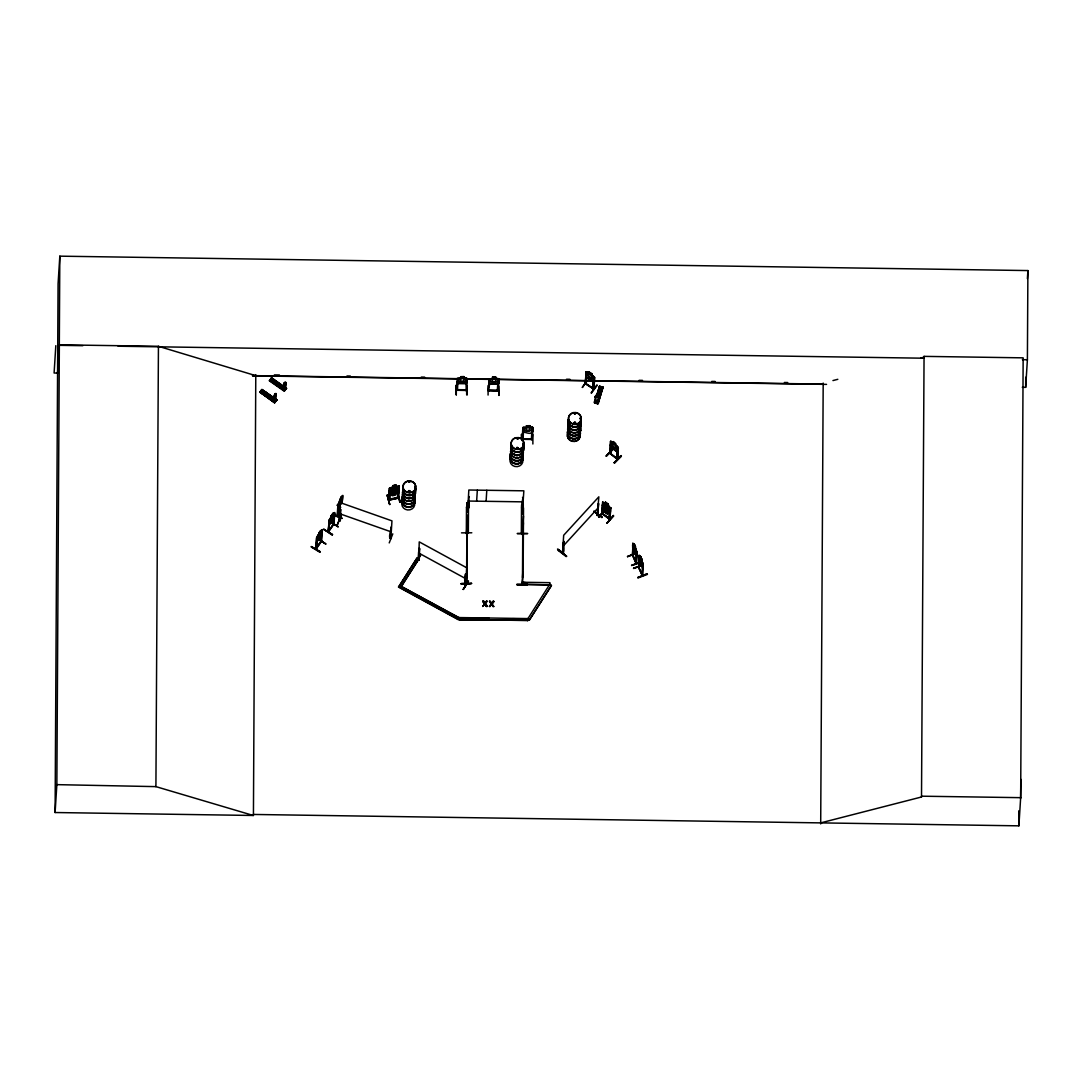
<?xml version="1.0" encoding="UTF-8"?>
<svg xmlns="http://www.w3.org/2000/svg" width="1082" height="1082" viewBox="0 0 1082 1082"><rect width="100%" height="100%" fill="white"/><g stroke="black" fill="none" stroke-linecap="round" stroke-linejoin="round"><path stroke-width="1.5" d="M255.785 374.629L253.431 815.476L55.101 812.528L58.076 283.768L59.821 256.163L1027.9 270.568L1027.4 359.751L1025.655 387.342L1022.287 387.302M59.821 256.163L59.307 345.334L82.827 345.685M55.101 812.528L56.859 784.639L59.348 344.82L158.432 346.294L155.916 786.628L253.283 815.476L253.296 814.448L1018.892 825.837L1020.664 797.664L1023.153 357.844L924.055 356.37L924.001 357.168L920.755 358.007M456.212 394.768L456.32 385.138L456.266 394.592M456.279 394.822L456.32 385.138M456.983 382.149L458.038 383.474L465.896 383.528M457.104 378.889L458.038 378.903M457.307 390.318L456.333 389.534L457.456 390.277L458.038 379.241M458.944 619.743L527.745 620.419L458.944 619.743L458.984 617.565L399.569 585.511M460.634 378.064L457.334 378.524M460.716 376.712L464.097 376.658L460.716 376.712L460.743 378.118L459.025 378.538L458.863 381.08L460.486 382.189L463.651 382.244L465.409 381.175L465.571 378.646L463.908 378.159L463.989 376.698M464.016 378.01L464.097 376.658M465.503 390.453C467.6 390.277 465.517 387.721 466.274 379.025M466.748 385.49L467.167 394.984L466.653 385.53M466.68 385.3L466.667 394.754M468.33 532.709L468.492 507.147L466.491 507.12L466.328 532.682L468.344 532.358L466.342 532.33L466.856 533.669M467.208 379.052L466.274 379.363M466.41 390.507L467.37 378.646L466.153 378.091M466.64 571.675L466.897 526.298M488.131 385.611L488.077 395.065M488.793 382.622L489.754 383.988L497.706 384.11L498.951 382.771L499.181 379.025L497.977 378.565M488.915 379.363L489.848 379.714C490.471 384.543 487.103 391.603 489.199 390.818M489.159 390.751L488.28 389.966M495.718 378.538L498.018 378.619L489.023 378.876L488.334 390.832M489.754 383.988L488.915 382.514M492.445 378.443L490.836 379.011L490.673 381.554L492.296 382.663L495.461 382.717L497.22 381.648L497.382 379.119L495.718 378.632C497.882 374.94 487.171 378.173 495.908 377.239L495.827 378.484M498.369 390.954L488.144 390.359L489.28 390.345M498.464 386.003L498.978 395.457L498.477 385.774M498.951 382.771L497.625 384.056M499.018 379.525L498.085 379.836L497.287 390.873M499.181 379.119L497.963 378.673M521.456 439.143L521.524 434.382M521.348 533.494L523.35 533.521L521.348 533.494L521.51 507.945L523.512 507.972L523.188 566.508L522.024 584.158M521.957 440.509L521.483 434.409M523.201 438.602L522.268 439.008M532.371 438.737L531.221 439.495L532.128 439.562L533.088 427.701L531.925 427.106L533.088 427.593L532.858 431.353L531.614 432.678C529.693 435.14 520.063 429.933 523.756 432.516M523.174 439.333L522.985 438.494M522.39 584.442L522.43 582.265L549.94 582.671L549.913 584.862L522.39 584.442L523.12 572.364M522.498 577.545L522.782 527.123M523.052 427.579L531.925 427.201M526.434 425.767L529.828 425.713L526.434 425.767L526.461 427.174L524.743 427.593L524.581 430.136L526.204 431.245L529.368 431.285L531.127 430.23L531.289 427.688L529.625 427.214L529.707 425.753M527.732 620.77L527.759 618.579L458.984 617.565L457.943 619.486L398.555 587.093L416.949 558.136L418.653 559.421L401.3 586.458L418.68 559.083M529.734 427.065L529.828 425.713M531.438 438.67L531.411 439.549L531.992 428.418L532.926 428.093M532.871 444.012L532.926 434.558M532.858 431.353L531.546 432.638M820.697 823.916L823.186 383.069M820.697 822.888L921.512 796.988L924.055 356.37M1018.973 810.675L1018.892 825.837L1019.082 811.486M1025.655 387.342L1025.722 377.253M461.216 583.577L471.536 583.36M471.522 583.577C451.045 582.995 464.868 585.633 471.536 583.333M517.088 584.821L527.407 584.889L517.088 584.835L517.101 584.077L527.421 584.172M1020.61 798.462L1020.867 779.338M419.802 548.736L418.788 560.097L419.234 541.879L466.748 567.793L465.72 585.592L464.76 584.659M465.923 584.916L464.746 584.78M616.726 458.403L617.714 458.66L617.376 459.444L618.147 447.515M55.818 345.658L54.1 373.02L57.589 373.074M57.576 372.938L59.348 344.82M158.432 346.294L255.771 375.657L252.417 375.616L458.416 378.673M155.916 786.628L56.859 784.639M274.625 402.788L259.842 392.036L261.912 389.534L276.938 399.961L276.221 400.827L261.317 390.413L261.912 389.534M261.357 393.091L263.413 390.683M265.225 395.796L267.281 393.388M266.727 396.851L268.796 394.348M286 388.938L286.554 388.33L284.214 391.184L269.31 380.769L271.541 377.875L286.581 388.303L285.864 389.155L270.96 378.754L271.541 377.875M270.987 381.432L273.056 379.025M274.855 384.137L276.911 381.73M274.436 396.147L274.382 395.065L273.908 397.094M275.044 400.151C274.463 398.988 276.83 402.044 275.369 400.665L276.005 399.907L276.086 400.8M276.086 394.281L275.099 393.78M276.37 385.192L278.439 382.69M275.45 401.571L275.869 400.719M276.64 400.124L275.315 398.487L273.246 400.989M259.991 392.049L274.585 402.842L276.924 399.988L262.047 389.534L261.344 390.399L276.275 400.773L261.492 390.115L276.64 400.326L276.83 399.556M284.052 383.258L283.782 384.976M269.634 380.377L284.525 390.575M284.958 389.804L285.634 388.235L284.958 389.804L285.77 388.33L285.716 389.141M283.579 386.193L283.646 389.398L285.134 387.816C287.136 385.53 284.823 380.309 285.729 382.609M286.27 388.465L284.945 386.829M320.15 551.617C313.888 548.358 303.799 541.866 320.15 551.834M320.583 530.437L320.488 531.789L321.489 531.019L320.326 535.928L317.743 538.525L318.703 534.238L316.431 537.984L315.687 549.115L321.3 540.932L321.016 542.028M317.242 537.456L315.985 549.291L316.877 537.227L316.607 548.425M316.336 547.83L316.039 549.21L321.679 541.122M318.947 532.899L318.852 534.251L318.852 532.844L322.477 529.625L321.827 530.126M321.665 541.527L320.705 542.123L321.165 535.739M321.056 542.231L321.963 530.302L321.76 531.194M321.597 541.663L322.382 529.558M332.485 534.481L332.147 535.144L323.843 529.22M318.649 539.485L325.804 543.976L318.622 539.363M329.266 520.158L327.995 531.979L333.675 523.729M331.078 517.074L329.226 520.226L328.36 532.168L329.199 520.104M328.658 530.707L328.36 532.087L333.932 524.04M328.901 531.519L329.144 520.172M333.946 524.31L333.324 525.189L334.581 513.355L332.647 518.805L330.064 521.402L331.16 515.708M334.067 514.058L332.904 514.721L332.958 513.179L332.877 514.532M333.378 520.185L333.554 524.675M328.076 531.789L333.594 524.215L334.284 513.166M333.919 524.527L334.798 512.503L332.81 514.667M341.723 497.368L341.073 498.329L341.101 496.8L337.895 505.051L337.165 516.182L340.181 509.554M337.611 515.221L338.26 504.266L337.489 516.303L340.505 509.69M338.341 504.226L338.504 508.459L342.21 499.492L338.504 508.459M337.354 524.594L340.898 515.749M330.93 522.241L338.193 526.718L330.957 522.363M339.789 501.426L339.64 503.969L341.046 498.788M390.656 527.272C392.861 525.622 387.153 538.606 390.859 538.687L391.955 520.861L340.411 502.684L339.261 520.51L340.113 509.095L340.871 509.703L340.181 520.821L340.695 513.95M340.898 498.126C337.895 504.861 346.037 485.385 341.844 503.035M341.141 503.685L341.912 496.584L341.466 503.806M333.919 514.87L342.061 518.17L332.593 514.112M387.234 495.191L389.682 504.401M392.847 487.089L389.425 488.28L388.424 499.857L389.425 499.208L389.588 500.006C391.251 497.679 388.587 486.968 390.223 488.915M389.534 488.266L389.101 494.663L392.347 494.42L390.818 494.163L390.981 491.634L392.685 490.187L395.755 489.51L397.324 490.227L397.162 492.77L395.498 493.581L395.552 495.056L392.266 495.786L392.428 494.258M389.52 499.952L389.331 499.154L398.46 497.26M389.628 499.925L397.649 498.275L398.217 487.171L399.028 486.643L398.338 498.126L399.285 486.116L398.947 492.499L395.633 493.703M389.222 542.907L392.793 533.845M392.82 485.71L392.874 487.198L391.197 488.009L391.048 490.538L392.617 491.269L397.392 489.145L397.554 486.616L395.944 486.521L396.107 484.993L392.82 485.71L396.134 485.088M390.724 538.268L390.142 537.524L389.858 538.268M390.94 538.268L390.115 537.605M398.812 492.405L397.229 493.23L399.867 502.359M397.378 493.162L400.286 502.305L397.743 493.081L390.223 494.893M397.865 493.216L397.419 498.234L397.351 497.504M420.195 555.107L415.055 563.222M398.555 587.093L416.949 558.136M418.423 559.353L419.207 559.773L419.518 553.308M465.72 389.574L465.693 390.494L466.545 389.682M467.37 378.551L467.14 382.298L465.815 383.583M461.487 532.858L471.806 532.79M458.984 617.565L457.943 619.486M466.491 507.12L468.465 507.499M467.613 512.313L467.018 502.86M522.863 508.175C520.117 509.568 523.336 506.417 522.633 508.675L523.85 490.822L468.831 490.011L467.816 507.85L467.843 506.931L468.749 507.769L469.047 500.952M463.272 589.311L468.425 581.169L463.312 589.352M466.829 533.967L467.519 521.97M467.816 507.81L468.641 507.769C470.224 505.754 467.857 494.406 469.331 496.719M465.774 585.132L466.504 574.231C463.326 571.594 465.422 588.567 464.935 584.375M465.503 576.828L464.854 584.753M467.235 571.526L466.545 583.523L467.586 515.262L466.477 533.953L466.464 532.628M466.613 582.995L466.207 582.184M476.635 501.169L477.338 490.132M489.05 390.845L489.186 389.939M492.526 377.077L492.553 378.592L489.023 378.971M486.102 501.318L486.792 490.268M482.856 601.159C488.077 607.665 480.435 600.375 483.695 601.173L484.966 603.391L483.695 601.173M484.925 604.189L482.775 606.393L484.925 604.189L486.237 606.434C489.51 607.245 481.774 599.861 487.062 606.447M497.504 390.967L497.531 390.047L498.288 390.927M498.22 390.981L499.072 379.038M486.305 601.443L487.103 601.227L484.966 603.391M486.237 606.434L487.076 606.218M492.946 606.312L493.757 606.556L491.62 604.297L489.47 606.488L491.214 604.013L489.551 601.267L491.661 603.486L490.389 601.281M489.47 606.488L491.228 603.783L489.551 601.267M490.241 606.502L489.483 606.258M491.62 604.297L492.932 606.542M493.798 601.322C488.455 607.584 496.124 600.659 493.013 601.322L491.661 603.486M493.013 601.322L493.784 601.551M522.268 438.535L522.241 439.414L522.822 427.945L523.756 428.283L522.958 439.427M522.714 431.191L522.944 427.458L524.094 427.025M517.385 533.412L527.705 533.561L517.372 533.697M522.498 497.531C524.243 495.191 520.185 506.944 521.916 508.621M522.931 503.644C522.944 533.548 523.756 488.131 522.836 508.581M522.363 533.832L522.376 534.508M522.363 534.792L523.472 516.087M522.768 534.603L523.404 522.795M531.194 439.454L531.221 438.724M522.43 582.265L525.636 582.657M532.276 439.535L532.236 438.697M529.49 619.526L527.759 618.579L529.477 619.878L551.441 585.335L549.71 584.388L527.745 618.931L512.638 618.701M549.71 584.388L551.414 585.687L529.477 619.878M549.913 584.862L522.484 584.334L522.092 583.009M563.533 542.19L562.775 553.308L563.438 552.618C564.966 549.467 562.599 540.635 564.128 541.527M562.586 552.618C563.452 554.376 563.708 550.075 562.505 553.091L563.681 535.265L598.833 496.827L597.332 515.519L597.778 514.505M562.613 552.51L563.857 541.325M558.312 550.495L566.265 556.635C560.949 549.94 549.494 543.719 566.589 556.229M586.782 380.675L582.305 387.37M585.321 383.894L586.079 371.924L585.321 383.894L586.052 384.326L586.66 377.659M586.755 373.195C586.322 369.801 586.025 385.503 586.255 383.975M591.583 375.021L592.963 376.347L592.801 378.889L591.327 379.092L587.364 375.495L587.526 372.965L588.96 373.385L589.014 371.829L588.933 373.195M594.518 377.185L591.638 374.94L591.827 373.588L588.946 371.924M591.746 374.954L591.827 373.588M591.083 392.82L596.818 385.03M594.424 377.145C594.316 400.178 590.637 384.286 594.573 377.686L593.977 388.776L592.841 388.046M593.802 377.199L592.936 388.641C568.334 371.883 611.371 399.961 585.2 383.704M594.911 402.68L595.546 403.059L594.397 402.775L599.563 386.301L600.442 386.639L597.25 397.08M595.857 396.485L595.898 396.364A2.299 0.906 16.7 0 0 595.343 397.689L595.303 397.811A2.299 0.906 16.7 0 1 595.857 396.485L596.114 395.173L598.035 395.674M596.912 402.22C596.994 404.749 594.437 400.908 596.872 402.369M597.778 392.225L601.105 392.996M598.224 390.737L601.551 391.508M597.71 403.41L603.134 387.329L599.563 386.206L596.398 396.796M598.441 398.636A2.299 0.906 16.7 0 0 598.062 397.067L598.17 395.944M598.725 389.074L602.052 389.845M599.063 387.965L602.39 388.736M596.696 396.918L599.563 386.206M593.977 511.313L602.268 517.237L594.018 511.448M598.211 403.748L602.89 387.072L597.778 403.64L597.075 403.451L601.971 387.018L603.12 387.329M598.008 514.924L598.414 503.536L597.034 515.221M597.332 515.519L597.67 514.126M598.684 503.752L597.453 515.438L597.169 514.721M598.698 517.169L605.068 509.595L598.765 517.02M602.85 513.964L601.917 513.882L602.688 501.913L610.654 507.756L609.977 519.536L609.098 519.022L609.545 512.638M601.903 517.642L593.95 511.34M601.917 513.882L602.782 501.994M606.447 456.252L613.264 449.233M602.931 514.072L602.255 513.098M605.393 503.346L605.487 501.994L605.325 503.428L604.054 503.035L603.891 505.565L607.665 509.406L609.071 509.284L609.22 506.755L608.003 503.982M605.338 512.057L606.948 513.206M610.532 441.415L611.452 441.524L610.532 441.415L610.505 453.818L610.748 441.889M610.613 441.348L609.829 453.317L617.484 459.431M610.519 453.75L611.154 447.191M607.313 513.828L607.462 512.395L608.841 512.895L609.004 510.366L605.23 506.525L603.81 506.647L604.811 512.043L607.394 513.936L607.489 512.584M615.563 445.067L616.794 446.555L616.645 449.098L612.926 447.204L611.736 445.081L611.885 442.538L613.183 443.133L613.264 441.578L615.807 443.661L615.726 445.013M613.264 443.052L613.345 441.686M609.152 518.995L610.194 519.279M610.059 507.647L610.803 508.188L610.059 507.647L609.071 518.887M610.721 507.674L609.883 519.482L610.194 518.751L609.18 518.589M614.603 463.15L621.406 456.104L614.238 462.636M614.184 462.825L621.041 455.59L614.251 462.663M617.24 459.377L617.389 447.759L618.322 448.083L617.714 459.187L616.699 458.795L617.633 447.515M613.251 515.478L613.697 516.033L606.934 523.12L613.291 515.519M617.322 446.379L618.16 447.65L616.97 451.938L611.005 447.055L610.302 445.067M635.689 553.619L627.546 556.446M636.662 555.391C634.106 555.512 631.685 546.545 632.943 543.259L632.456 555.783M638.596 563.289L631.604 565.453L638.407 562.667M632.551 555.864L632.916 555.296M632.591 555.945L633.2 543.908L632.51 554.944L636.514 563.587L636.798 551.671M632.916 555.823L633.552 544.841L634.241 545.815L634.39 544.273L634.241 545.815L632.848 543.299M633.687 568.523L643.168 564.912M635.337 546.883L634.512 545.612M634.39 544.273L635.634 548.506M636.054 563.546L636.473 551.793L637.041 553.105M633.389 547.37L635.229 552.564L635.959 552.916L635.486 548.493L636.933 551.847L636.216 563.316M636.067 562.613L636.784 551.806L633.403 543.678M639.543 555.756L638.732 568.023L639.097 555.323L639.557 555.837M638.907 559.056L639.137 555.445M639.313 563.073L638.732 568.023M640.382 557.893L640.53 556.351L641.761 559.259L642.099 564.98L640.125 561.964L639.692 556.905L640.382 557.893L639.435 555.796M640.679 557.23L641.477 558.948M641.815 559.164L641.68 560.611M642.938 563.736L642.329 575.786L641.856 575.029L642.938 563.736L642.654 575.665L638.272 566.684L642.289 575.692M647.252 573.69L637.744 577.531L647.239 573.92M921.512 796.988L921.566 796.19L1020.664 797.664M1027.386 278.683L1027.9 270.568M638.745 567.725L638.637 566.522M641.951 574.501L642.681 575.259M586.092 383.84L585.511 383.082M593.558 388.614L592.882 388.181M333.459 524.702L333.621 523.81M275.383 399.393L275.694 394.389M276.18 394.118L275.504 399.474L274.003 401.057M285.026 387.735L285.905 382.987M521.957 583.496L522.471 584.226M408.915 481.896L409.551 482.139M408.915 482.139L409.726 481.923M409.808 481.706L409.253 481.571M409.537 491.877L408.482 490.93M409.659 491.891L409.97 490.944M518.062 438.724L517.061 439.022M518.4 448.286L517.237 448.976L516.601 447.813M517.331 448.638L516.831 447.786M517.399 438.264L517.94 439.143M517.656 448.651L518.197 447.962M575.151 413.216L574.461 414.014M575.408 413.527L574.583 413.202M601.808 513.68L609.883 519.482M597.751 402.058L598.468 398.501A2.299 0.906 16.7 0 0 598.103 396.932L598.062 397.067M273.692 397.77L274.03 396.553M276.14 400.002L275.504 400.759L274.977 399.813M283.335 386.112L283.43 385.341M285.323 389.101L284.58 388.154M284.701 388.208L285.513 389.06L284.607 388.424M337.192 515.979L340.167 509.838M598.103 514.369L597.075 514.91M609.721 453.155L616.983 458.552M266.727 395.714L266.902 394.308M341.56 499.911L338.964 505.389L339.816 500.98M595.912 395.498L597.345 395.417M595.533 399.731C591.043 404.587 600.875 403.41 597.048 403.437M594.816 402.883L595.79 399.907M597.791 401.936L595.573 401.354M596.831 396.972L600.469 386.639M597.048 396.959L600.199 386.517M596.534 402.328L596.709 401.368L596.574 402.531M597.562 403.586L602.877 387.153M322.084 533.291L317.175 541.555L316.647 540.851M321.489 535.522L322.247 533.264M333.702 518.332C336.38 511.556 330.592 527.461 328.969 523.729M338.409 504.347L341.885 496.313M323.788 529.477L332.472 534.711M274.53 394.998L274.747 394.254M284.16 383.339L284.39 382.595M337.476 524.662L341.046 515.6M333.729 515.275L341.858 518.576M596.358 401.395L596.601 402.166M315.741 549.02L321.151 540.959M320.799 541.541L321.205 542.204M408.888 492.08L409.889 491.553M516.533 447.84L517.264 447.218M518.183 448.137L517.155 448.503M573.852 422.737L575.083 422.102M574.217 422.521L574.812 423.576L575.502 422.697M574.217 422.832L575.124 422.507M575.719 423.17L574.163 423.535M598.549 392.955L598.657 393.875M599.387 394.078L599.942 393.145M336.908 505.199L340.749 507.336M338.598 504.401L337.895 505.051M340.492 509.974L337.625 516.155M274.612 394.808L275.856 393.388M284.241 383.15L284.85 382.189M283.552 385.422L284.133 383.488M398.217 497.666L388.587 499.816M398.406 498.045L388.736 500.182M259.829 392.184L260.397 391.562L275.288 401.977L274.747 402.585L259.842 392.13M269.702 380.296L284.891 390.372L284.377 390.873M259.694 392.414L260.383 391.576L274.76 402.044M642.64 575.529L638.61 566.927M521.727 507.837L522.728 508.567M521.754 508.215L522.728 508.202M311.21 546.965L319.839 552.253M323.816 529.26L332.472 534.494M266.415 395.417L267.619 395.498L267.47 394.443M276.938 384.056L277.249 382.906L276.167 382.852M415.907 561.883L420.235 555.093M415.542 563.276L420.614 555.296M466.504 574.231L465.517 574.069M463.245 589.528L468.465 581.21M286.311 388.614L271.677 377.875L270.987 378.727L285.905 389.101M484.979 603.161L486.318 601.213M482.775 606.393L484.533 603.688M485.372 603.891L487.103 601.227M333.053 513.233L331.2 515.816M329.848 518.927L334.081 512.868M329.564 520.334L328.752 520.861M325.804 543.976L318.892 539.161M338.111 526.853L331.214 522.038M587.012 372.005L586.025 372.005M585.795 375.657L586.647 377.537L593.179 381.662L586.633 377.456L585.944 375.616M582.427 387.464L587.228 380.742M594.573 377.686L593.599 377.469M594.234 380.918L593.112 381.581M592.814 388.452L593.098 387.762M597.21 385.287L591.475 393.077M389.331 491.025L390.588 489.348L398.217 487.63M389.222 492.012L390.237 493.081L397.865 491.458L399.082 489.862M602.147 508.27L604.892 510.677M603.134 507.58L602.458 505.551L603.134 507.58L609.423 512.097L610.424 511.407M603.066 509.419L610.194 514.018M608.07 505.267L608.07 503.901L605.42 502.075M604.662 509.514L598.765 517.264M604.797 510.663L604.784 511.935M609.382 513.815L607.394 512.476M598.671 392.807L598.535 393.726M574.326 422.386L574.231 422.981M575.516 423.644L575.435 422.535M632.159 554.579L636.094 563.614M558.285 550.562L558.664 549.927L566.63 556.229M562.992 546.302L598.13 507.864M521.822 507.837L522.755 507.837M456.442 389.534L457.267 389.493M456.55 389.966L466.599 390.034M457.47 389.872L456.523 389.885M466.477 390.453L456.415 390.264L457.213 378.402L466.207 378.145L463.908 378.064M522.241 438.94L532.155 439.157M467.032 382.189L465.815 383.474L457.943 383.407L457.104 382.041M611.005 447.055L610.464 445.054M612.872 449.125L606.015 456.144L612.845 449.111M610.546 453.344L610.194 452.56M617.295 446.433L611.371 441.591M618.16 447.65L617.362 446.352M618.322 448.083L617.389 447.759M616.956 458.159L616.713 458.944M261.885 389.682L276.681 400.286M276.18 382.785L275.937 383.677L276.951 383.988M339.342 519.685L340.167 520.74L339.221 519.996M596.358 402.085L596.885 401.584M602.376 504.618C604.824 502.589 609.775 507.431 610.424 510.379M609.355 512.002L610.41 511.245M410.01 491.958L409.104 492.161M575.151 414.108L574.677 413.838M575.124 423.481L575.259 422.453M642.167 567.861C643.749 568.253 637.974 561.707 638.759 559.002M617.917 451.14L616.916 451.843L611.087 446.974M390.534 487.657L389.425 488.28M286.04 388.884L271.122 378.457L286.27 388.668M339.396 520.117L340.397 520.469M390.791 538.633L389.966 538.309M466.207 582.062L466.112 583.455M602.052 513.017L609.301 518.346M602.025 513.423L609.761 519.09M632.618 546.937L633.078 549.156M635.716 547.14L634.295 544.314M635.486 553.145L627.56 556.716M627.519 556.608L635.702 553.389M641.761 559.259L640.53 556.351M631.604 565.453L638.421 562.883M642.532 562.464L642.978 563.952L641.734 560.517M643.303 564.534L633.47 568.307L643.208 564.953M647.455 574.366L637.974 577.977M517.304 457.199L516.601 457.186M409.158 500.506L408.32 500.384M465.585 585.565L464.895 585.2M832.951 380.566L837.82 379.309M390.575 487.698L399.19 486.251M602.606 513.882L603.323 503.225L602.593 502.697L603.54 502.968M468.56 507.458L467.843 507.444M465.72 390.047L466.518 390.007M488.334 390.791L498.329 390.886L498.315 390.115L497.314 390.142L497.504 390.927M467.032 502.832L467.032 507.58M467.559 512.097L467.586 502.63M617.376 458.971L609.883 452.871M497.531 390.047L489.28 390.142M598.657 393.807L599.401 393.997M409.091 490.511L410.349 491.404M118.1 346.213L924.001 358.21M1022.395 359.67L1027.4 359.751M274.355 374.899L279.426 374.981M346.97 375.981L350.352 376.036M421.277 377.091L424.658 377.145M566.508 379.255L569.889 379.295M639.124 380.337L642.505 380.377M711.74 381.419L715.107 381.459M784.355 382.487L787.723 382.541M465.179 378.781L492.202 379.173M498.951 379.282L823.186 384.11M252.85 375.846L458.7 378.916M465.449 379.011L489.848 379.376M497.517 379.484L826.553 384.38M489.848 383.84L497.625 383.948M457.47 389.669L465.49 389.777M523.188 438.71L532.209 439.103M522.133 439.319L532.236 439.468M468.127 501.047L523.161 501.859M482.843 601.389L483.681 601.403M489.537 601.497L490.376 601.511M489.159 618.349L458.957 617.903L401.016 586.295M597.318 403.451L602.241 386.977L597.967 403.613M632.618 554.511L636.473 563.384M468.56 506.931L468.641 507.769M390.156 537.578L391.048 538.281M389.182 494.528L390.25 494.731M399.312 486.21L396.053 486.454M401.774 503.955L401.801 503.955A6.451 5.91 3.6 0 0 409.929 509.798A6.451 5.91 3.6 0 0 413.892 501.196M339.721 513.734L391.265 531.898M522.714 533.737L522.714 534.697M419.627 549.02L418.991 548.303L418.031 559.583L418.923 560.07M418.545 552.929L466.058 578.843M416.922 558.474L418.653 559.421M398.582 586.742L457.97 619.134M321.76 529.991L317.445 535.996M589.014 373.304L586.944 372.086L593.463 376.184M269.486 380.377L284.525 390.805M260.072 391.955L275.031 402.301M604.879 511.962L607.381 513.747M639.029 555.472L642.519 562.478M613.359 515.762L607.043 523.174M398.135 487.684L399.177 488.848M408.644 492.026L408.428 491.336M492.08 603.77L493.757 606.556M642.613 563.871L643.195 565.183M397.865 491.458L390.156 493.149M283.214 386.031L283.755 389.479M273.584 397.689L274.125 401.138M595.343 397.689L595.546 401.49M523.363 448.097A6.424 5.883 3.6 0 1 517.115 455.414A6.424 5.883 3.6 0 1 510.961 447.907M522.836 446.284A6.533 5.978 3.6 0 1 517.142 455.17A6.533 5.978 3.6 0 1 511.543 446.122M511.421 449.044A6.451 5.91 3.6 0 0 516.114 457.916A6.451 5.91 3.6 0 0 523.215 450.761A6.451 5.91 3.6 0 1 516.114 457.916A6.451 5.91 3.6 0 1 511.421 449.165M523.025 443.404A6.533 5.978 3.6 0 1 518.17 452.235A6.533 5.978 3.6 0 1 511.056 444.661M523.404 447.583A6.438 5.897 3.6 0 1 517.155 454.913A6.438 5.897 3.6 0 1 510.975 447.393M522.931 443.62A6.438 5.897 3.6 0 1 518.156 452.344A6.438 5.897 3.6 0 1 511.137 444.864M522.958 443.106A6.424 5.883 3.6 0 1 518.183 451.816A6.424 5.883 3.6 0 1 511.177 444.35M522.187 455.346A6.424 5.883 3.6 0 1 518.237 463.921A6.424 5.883 3.6 0 1 510.177 458.119M510.406 456.59A6.424 5.883 3.6 0 1 511.056 455.184M522.944 456.415A6.533 5.978 3.6 0 1 515.735 463.786A6.533 5.978 3.6 0 1 510.988 454.805M522.051 457.889A6.451 5.91 3.6 0 1 517.25 466.626A6.451 5.91 3.6 0 1 510.231 459.133M523.12 453.534A6.533 5.978 3.6 0 1 515.925 460.905A6.533 5.978 3.6 0 1 511.177 451.911M522.863 456.266A6.438 5.897 3.6 0 1 515.762 463.529A6.438 5.897 3.6 0 1 511.083 454.67M523.228 455.252A6.438 5.897 3.6 0 1 515.1 460.837A6.438 5.897 3.6 0 1 511.245 452.127M523.039 453.223A6.424 5.883 3.6 0 1 515.952 460.472A6.424 5.883 3.6 0 1 511.286 451.627M415.218 491.404A6.424 5.883 3.6 0 1 408.969 498.707A6.424 5.883 3.6 0 1 402.815 491.214M414.69 489.591A6.533 5.978 3.6 0 1 409.848 498.437A6.533 5.978 3.6 0 1 402.734 490.849M403.275 492.337A6.451 5.91 3.6 0 0 407.968 501.223A6.451 5.91 3.6 0 0 415.069 494.068A6.451 5.91 3.6 0 1 407.968 501.223A6.451 5.91 3.6 0 1 403.275 492.472M414.879 486.697A6.533 5.978 3.6 0 1 410.024 495.542A6.533 5.978 3.6 0 1 402.91 487.968M415.258 490.89A6.438 5.897 3.6 0 1 409.01 498.22A6.438 5.897 3.6 0 1 402.829 490.701M414.785 486.914A6.438 5.897 3.6 0 1 410.01 495.637A6.438 5.897 3.6 0 1 402.991 488.158M414.812 486.413A6.424 5.883 3.6 0 1 410.037 495.123A6.424 5.883 3.6 0 1 403.031 487.657M414.879 501.602A6.424 5.883 3.6 0 1 406.764 507.174A6.424 5.883 3.6 0 1 402.91 498.491M414.798 499.722A6.533 5.978 3.6 0 1 407.589 507.093A6.533 5.978 3.6 0 1 402.842 498.099M414.974 496.841A6.533 5.978 3.6 0 1 407.779 504.198A6.533 5.978 3.6 0 1 403.031 495.218M414.933 501.101A6.438 5.897 3.6 0 1 406.791 506.674A6.438 5.897 3.6 0 1 402.937 497.963M414.879 497.03A6.438 5.897 3.6 0 1 407.779 504.293A6.438 5.897 3.6 0 1 403.099 495.434M414.893 496.53A6.424 5.883 3.6 0 1 407.806 503.779A6.424 5.883 3.6 0 1 403.14 494.934M580.682 422.981A6.424 5.883 3.6 0 1 573.595 430.244A6.424 5.883 3.6 0 1 568.929 421.385M580.791 422.792A6.533 5.978 3.6 0 1 573.595 430.149A6.533 5.978 3.6 0 1 568.848 421.168M580.52 425.361A6.411 5.87 3.6 0 1 573.46 432.597A6.411 5.87 3.6 0 1 568.794 423.765M580.344 418.288A6.533 5.978 3.6 0 1 575.489 427.133A6.533 5.978 3.6 0 1 568.375 419.546M580.736 422.467A6.438 5.897 3.6 0 1 574.474 429.797A6.438 5.897 3.6 0 1 568.293 422.291M580.25 418.504A6.438 5.897 3.6 0 1 575.475 427.228A6.438 5.897 3.6 0 1 568.456 419.748M580.358 418.125A6.533 5.978 3.6 0 1 575.502 426.971A6.533 5.978 3.6 0 1 568.388 419.397M580.277 418.004A6.424 5.883 3.6 0 1 575.502 426.7A6.424 5.883 3.6 0 1 568.496 419.248M580.141 431.664A6.424 5.883 3.6 0 1 573.054 438.927A6.424 5.883 3.6 0 1 568.375 430.068M580.25 431.475A6.533 5.978 3.6 0 1 573.054 438.832A6.533 5.978 3.6 0 1 568.307 429.852M579.33 432.8A6.411 5.87 3.6 0 1 574.569 441.483A6.411 5.87 3.6 0 1 567.59 434.044M580.493 425.821A6.411 5.87 3.6 0 1 573.419 433.057A6.411 5.87 3.6 0 1 568.767 424.225M579.343 432.624A6.411 5.87 3.6 0 1 574.583 441.307A6.411 5.87 3.6 0 1 567.59 433.855M580.439 428.418A6.533 5.978 3.6 0 1 573.244 435.789A6.533 5.978 3.6 0 1 568.496 426.808M580.182 431.15A6.438 5.897 3.6 0 1 573.081 438.426A6.438 5.897 3.6 0 1 568.402 429.554M580.547 430.149A6.438 5.897 3.6 0 1 572.419 435.721A6.438 5.897 3.6 0 1 568.564 427.025M580.452 428.269A6.533 5.978 3.6 0 1 573.257 435.627A6.533 5.978 3.6 0 1 568.51 426.646M580.574 429.635A6.424 5.883 3.6 0 1 572.459 435.207A6.424 5.883 3.6 0 1 568.605 426.511M262.371 393.794L264.427 391.305L262.371 393.794M263.873 394.849L265.942 392.36L263.873 394.849M272.001 382.135L274.071 379.633L272.001 382.135M273.516 383.19L275.585 380.688L273.516 383.19M318.825 534.711L318.663 537.24L320.394 534.833L320.556 532.303L318.825 534.711M319.231 532.696L320.353 531.14L319.231 532.696M331.146 517.588L330.984 520.117L332.715 517.71L332.877 515.181L331.146 517.588M331.552 515.573L332.661 514.018L331.552 515.573M387.167 495.218L389.723 504.618L387.221 495.191M392.617 491.269C394.118 494.799 388.519 495.015 393.456 492.188L391.386 491.066L394.132 491.755L397.094 489.848L394.808 491.904L396.607 493.067L394.146 492.351L392.414 493.919L395.525 493.122L395.687 490.592L392.617 491.269M392.847 487.644L392.685 490.187L395.755 489.51L395.917 486.968L392.847 487.644M392.942 494.812L394.903 494.379L392.942 494.812M393.496 485.94L395.457 485.507L393.496 485.94M460.716 378.565L460.553 381.107L463.718 381.148L463.867 378.619L460.716 378.565M461.378 376.996L463.38 377.469L461.378 376.996M492.526 379.038L492.364 381.581L495.529 381.621L495.691 379.092L492.526 379.038M493.189 377.469L495.191 377.943L493.189 377.469M526.434 427.62L526.271 430.149L529.436 430.203L529.598 427.661L526.434 427.62M527.096 426.038L529.098 426.524L527.096 426.038M588.933 373.831L588.77 376.374L591.394 378.01L591.556 375.468L588.933 373.831M589.501 372.546L591.151 374.047L589.501 372.546M595.181 400.556L598.468 401.909L595.181 400.556M597.291 393.794L600.605 394.754L597.291 393.794M605.149 507.607L604.987 510.149L607.502 511.935L607.651 509.406L605.149 507.607M605.393 503.996L605.23 506.525L607.719 508.324L607.881 505.781L605.393 503.996M605.934 502.724L607.516 504.334L605.934 502.724M613.156 443.579L612.994 446.122L615.374 448.056L615.523 445.513L613.156 443.579M613.683 442.335L615.171 444.039L613.683 442.335M634.214 546.275L635.296 551.482L634.214 546.275M640.355 558.339L641.437 563.546L640.355 558.339M604.027 506.322L605.704 509.203L603.905 509.554L606.258 509.933L608.395 512.76L606.813 510.014L608.693 509.717L606.258 509.297L604.027 506.322M512.949 447.529A6.451 5.91 3.6 0 0 523.756 445.04A6.451 5.91 3.6 0 0 515.898 437.696A6.451 5.91 3.6 0 0 512.949 447.529M512.949 447.623A6.451 5.91 3.6 0 0 523.742 445.135A6.451 5.91 3.6 0 0 515.898 437.791A6.451 5.91 3.6 0 0 512.949 447.623M404.83 490.809A6.424 5.883 3.6 0 0 415.583 488.334A6.424 5.883 3.6 0 0 407.765 481.003A6.424 5.883 3.6 0 0 404.83 490.809M404.803 491.066A6.424 5.883 3.6 0 0 415.569 488.591A6.424 5.883 3.6 0 0 407.738 481.274A6.424 5.883 3.6 0 0 404.803 491.066M570.295 422.386A6.411 5.87 3.6 0 0 581.034 419.924A6.411 5.87 3.6 0 0 573.23 412.607A6.411 5.87 3.6 0 0 570.295 422.386M570.282 422.656A6.411 5.87 3.6 0 0 581.02 420.181A6.411 5.87 3.6 0 0 573.217 412.878A6.411 5.87 3.6 0 0 570.282 422.656"/></g></svg>
